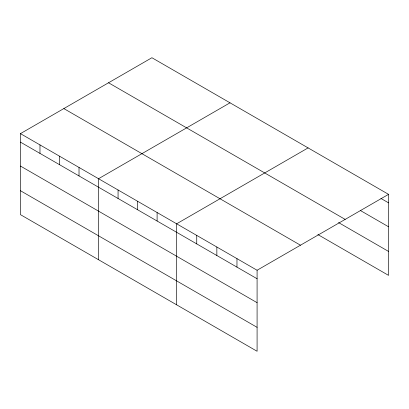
<?xml version="1.0" encoding="UTF-8"?>
<svg xmlns="http://www.w3.org/2000/svg" width="409" height="409" viewBox="0 0 409 409"><rect width="100%" height="100%" fill="white"/><g stroke="black" fill="none" stroke-linecap="round" stroke-linejoin="round"><path stroke-width="0.61" d="M20.45 133.631L257.087 270.252L257.087 351.27L20.45 214.648L20.45 133.631L151.913 57.73L388.55 194.352L388.55 275.369L317.88 234.567M230.006 102.817L98.538 178.718L98.538 259.735M308.095 147.9L176.632 223.8L176.632 304.817M257.087 270.252L388.55 194.352M380.937 198.447L388.55 202.844M360.283 210.456L388.55 226.775M108.533 82.776L345.165 219.398M338.534 222.562L388.55 251.433M63.835 108.584L300.467 245.206M20.45 142.122L257.087 278.744M20.45 166.054L257.087 302.675M20.45 190.717L257.087 327.333M236.969 258.636L236.969 267.128M216.857 247.026L216.857 255.518M196.744 235.41L196.744 243.902M157.107 212.527L157.107 221.018M137.582 201.259L137.582 209.751M118.063 189.986L118.063 198.477M79.019 167.445L79.019 175.936M59.494 156.172L59.494 164.663M39.975 144.904L39.975 153.39"/></g></svg>
